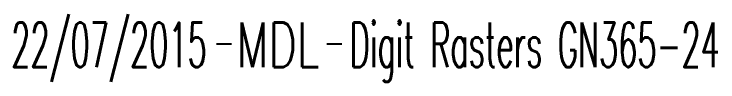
# Model space of a CAD drawing. Header units: millimetres. Extents: x 115427 to 116008, y 128996 to 129983.
# Drawn here: x 115941.73 to 115965.32, y 129513.59 to 129515.88 of the extents above; entities that cross this region are included whole.
import ezdxf
from ezdxf.enums import TextEntityAlignment as Align

# ---------------------------------------------------------------- set-up
doc = ezdxf.new("R2010")
doc.units = ezdxf.units.MM
doc.layers.get('0').update_dxf_attribs({"linetype": 'CONTINUOUS'})
doc.layers.add('L_910', color=7, linetype='CONTINUOUS')
doc.styles.get("Standard").update_dxf_attribs({"font": 'romans.shx', "width": 0.85})

# ---------------------------------------------------------------- blocks, each defined once
blk = doc.blocks.new('GIS_MODF')
at = {"color": 0, "linetype": 'Continuous', "flags": 128}
for points in [[(-2.176, -0.014), (-1.676, -0.014)], [(1.519, -0.014), (2.019, -0.014)]]:
    blk.add_lwpolyline(points, dxfattribs=at)
at = {"color": 0, "linetype": 'Continuous', "width": 0.5}
blk.add_attdef('DATE', text='', height=1.5, dxfattribs=at).set_placement((-2.502, -0.798), align=Align.RIGHT)
at = {"color": 0, "linetype": 'Continuous', "width": 1.771291}
blk.add_attdef('USER', text='', height=1.5, dxfattribs=at).set_placement((-1.507, -0.798), (1.276, -0.798), align=Align.FIT)
at = {"color": 0, "linetype": 'Continuous', "width": 0.5}
blk.add_attdef('DESC', (2.289, -0.798), '', height=1.5, dxfattribs=at)

msp = doc.modelspace()

# ---------------------------------------------------------------- block references
at = {"layer": 'L_910'}
ref = msp.add_blockref('GIS_MODF', (115950.69, 129514.891), dxfattribs=at)
ref.add_attrib('DATE', '22/07/2015', dxfattribs={"layer": '0', "color": 0, "linetype": 'Continuous', "height": 1.5, "width": 0.5}).set_placement((115948.188, 129514.093), align=Align.RIGHT)
ref.add_attrib('USER', 'MDL', dxfattribs={"layer": '0', "color": 0, "linetype": 'Continuous', "height": 1.5, "width": 0.638826}).set_placement((115949.183, 129514.093), (115951.966, 129514.093), align=Align.FIT)
ref.add_attrib('DESC', 'Digit Rasters GN365-24', (115952.979, 129514.093), dxfattribs={"layer": '0', "color": 0, "linetype": 'Continuous', "height": 1.5, "width": 0.5})

doc.saveas('drawing.dxf')
